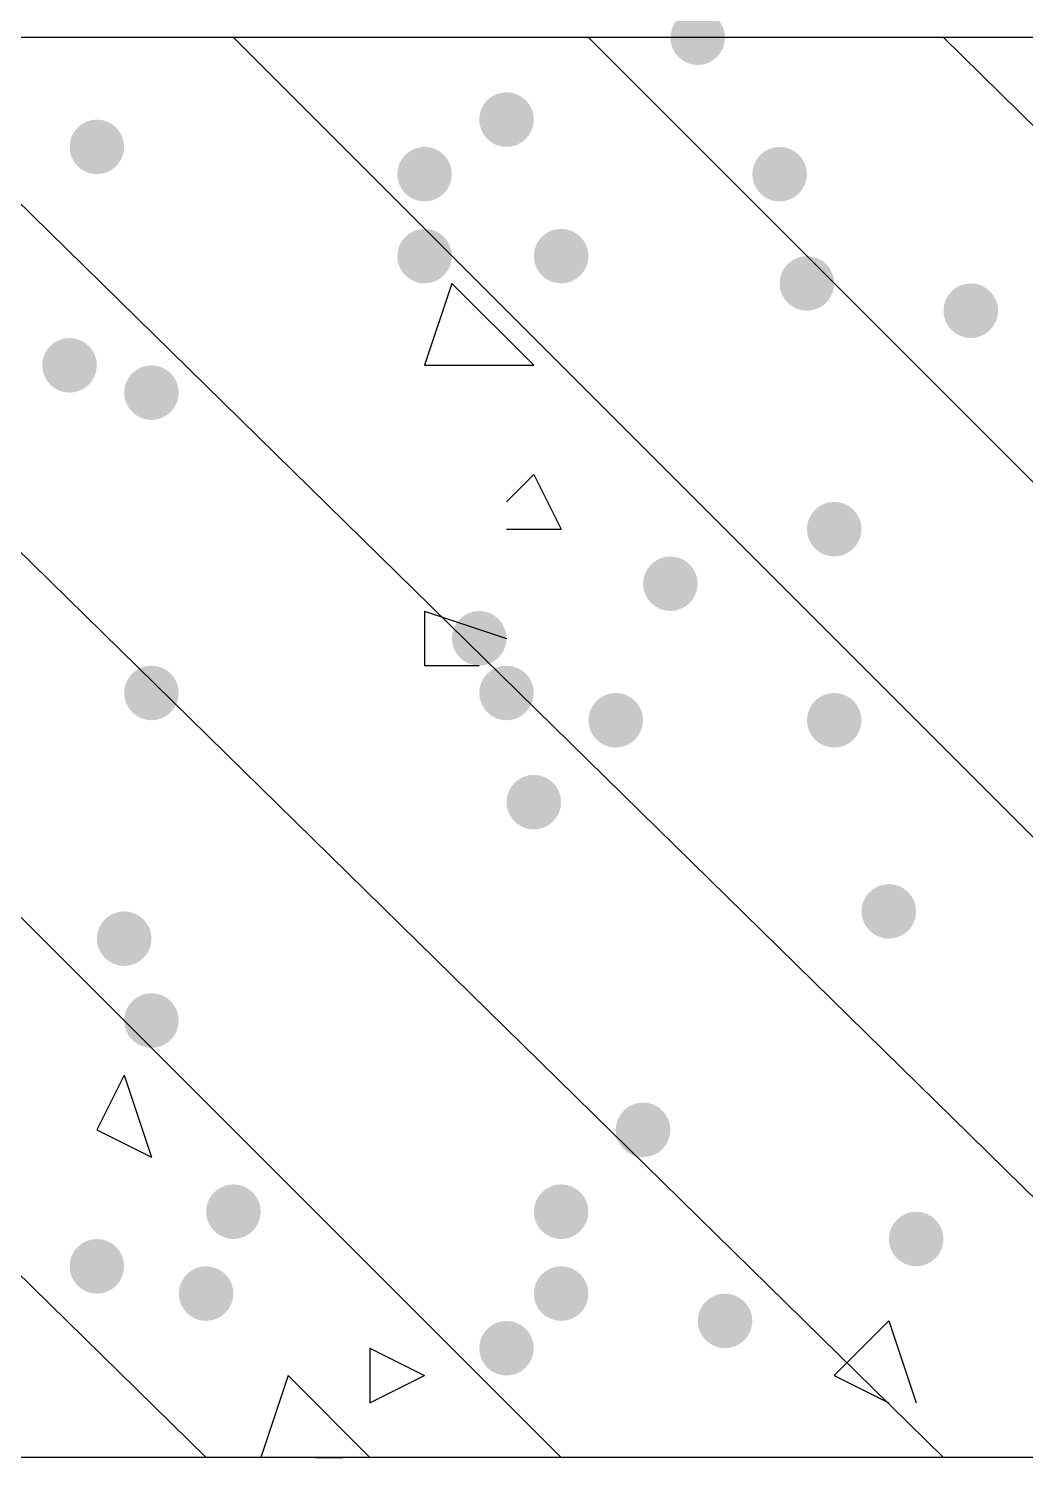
# Model space of a CAD drawing. Header units: inches. Extents: x 11 to 286, y 6 to 196.
# Drawn here: x 94.396 to 95.941, y 91.75 to 93.966 of the extents above; entities that cross this region are included whole.
import ezdxf

# ---------------------------------------------------------------- set-up
doc = ezdxf.new("R2010")
doc.units = ezdxf.units.IN
doc.header["$MEASUREMENT"] = 0
doc.layers.add('PDF_几何图形', color=7, linetype='Continuous')
doc.layers.add('PDF_实体填充', color=7, linetype='Continuous', true_color=0xffffff)

msp = doc.modelspace()

# ---------------------------------------------------------------- hatches: boundary and pattern name
at = {"layer": 'PDF_实体填充', "transparency": 33554559}
h = msp.add_hatch(color=7, dxfattribs=at)
edge = h.paths.add_edge_path(flags=0)
edge.add_spline(control_points=[(95.4758, 93.9518), (95.4758, 93.9285), (95.4567, 93.9094), (95.4334, 93.9094)], knot_values=[0, 0, 0, 0, 1, 1, 1, 1], degree=3, periodic=0)
edge.add_spline(control_points=[(95.4334, 93.9094), (95.4102, 93.9094), (95.3911, 93.9285), (95.3911, 93.9518)], knot_values=[0, 0, 0, 0, 1, 1, 1, 1], degree=3, periodic=0)
edge.add_line((95.3911, 93.9518), (95.3911, 93.9518))
edge.add_spline(control_points=[(95.3911, 93.9518), (95.3911, 93.9751), (95.4102, 93.9941), (95.4334, 93.9941)], knot_values=[0, 0, 0, 0, 1, 1, 1, 1], degree=3, periodic=0)
edge.add_spline(control_points=[(95.4334, 93.9941), (95.4567, 93.9941), (95.4758, 93.9751), (95.4758, 93.9518)], knot_values=[0, 0, 0, 0, 1, 1, 1, 1], degree=3, periodic=0)
edge.add_line((95.4758, 93.9518), (95.4758, 93.9518))
edge.add_line((95.4758, 93.9518), (95.4758, 93.9518))
h = msp.add_hatch(color=7, dxfattribs=at)
edge = h.paths.add_edge_path(flags=0)
edge.add_spline(control_points=[(95.1794, 93.8248), (95.1794, 93.8015), (95.1604, 93.7824), (95.1371, 93.7824)], knot_values=[0, 0, 0, 0, 1, 1, 1, 1], degree=3, periodic=0)
edge.add_spline(control_points=[(95.1371, 93.7824), (95.1138, 93.7824), (95.0948, 93.8015), (95.0948, 93.8248)], knot_values=[0, 0, 0, 0, 1, 1, 1, 1], degree=3, periodic=0)
edge.add_line((95.0948, 93.8248), (95.0948, 93.8248))
edge.add_spline(control_points=[(95.0948, 93.8248), (95.0948, 93.8481), (95.1138, 93.8671), (95.1371, 93.8671)], knot_values=[0, 0, 0, 0, 1, 1, 1, 1], degree=3, periodic=0)
edge.add_spline(control_points=[(95.1371, 93.8671), (95.1604, 93.8671), (95.1794, 93.8481), (95.1794, 93.8248)], knot_values=[0, 0, 0, 0, 1, 1, 1, 1], degree=3, periodic=0)
edge.add_line((95.1794, 93.8248), (95.1794, 93.8248))
edge.add_line((95.1794, 93.8248), (95.1794, 93.8248))
h = msp.add_hatch(color=7, dxfattribs=at)
edge = h.paths.add_edge_path(flags=0)
edge.add_spline(control_points=[(94.5444, 93.7824), (94.5444, 93.7592), (94.5254, 93.7401), (94.5021, 93.7401)], knot_values=[0, 0, 0, 0, 1, 1, 1, 1], degree=3, periodic=0)
edge.add_spline(control_points=[(94.5021, 93.7401), (94.4788, 93.7401), (94.4598, 93.7592), (94.4598, 93.7824)], knot_values=[0, 0, 0, 0, 1, 1, 1, 1], degree=3, periodic=0)
edge.add_line((94.4598, 93.7824), (94.4598, 93.7824))
edge.add_spline(control_points=[(94.4598, 93.7824), (94.4598, 93.8057), (94.4788, 93.8248), (94.5021, 93.8248)], knot_values=[0, 0, 0, 0, 1, 1, 1, 1], degree=3, periodic=0)
edge.add_spline(control_points=[(94.5021, 93.8248), (94.5254, 93.8248), (94.5444, 93.8057), (94.5444, 93.7824)], knot_values=[0, 0, 0, 0, 1, 1, 1, 1], degree=3, periodic=0)
edge.add_line((94.5444, 93.7824), (94.5444, 93.7824))
edge.add_line((94.5444, 93.7824), (94.5444, 93.7824))
h = msp.add_hatch(color=7, dxfattribs=at)
edge = h.paths.add_edge_path(flags=0)
edge.add_spline(control_points=[(95.0524, 93.7401), (95.0524, 93.7168), (95.0334, 93.6978), (95.0101, 93.6978)], knot_values=[0, 0, 0, 0, 1, 1, 1, 1], degree=3, periodic=0)
edge.add_spline(control_points=[(95.0101, 93.6978), (94.9868, 93.6978), (94.9678, 93.7168), (94.9678, 93.7401)], knot_values=[0, 0, 0, 0, 1, 1, 1, 1], degree=3, periodic=0)
edge.add_line((94.9678, 93.7401), (94.9678, 93.7401))
edge.add_spline(control_points=[(94.9678, 93.7401), (94.9678, 93.7634), (94.9868, 93.7824), (95.0101, 93.7824)], knot_values=[0, 0, 0, 0, 1, 1, 1, 1], degree=3, periodic=0)
edge.add_spline(control_points=[(95.0101, 93.7824), (95.0334, 93.7824), (95.0524, 93.7634), (95.0524, 93.7401)], knot_values=[0, 0, 0, 0, 1, 1, 1, 1], degree=3, periodic=0)
edge.add_line((95.0524, 93.7401), (95.0524, 93.7401))
edge.add_line((95.0524, 93.7401), (95.0524, 93.7401))
h = msp.add_hatch(color=7, dxfattribs=at)
edge = h.paths.add_edge_path(flags=0)
edge.add_spline(control_points=[(95.6028, 93.7401), (95.6028, 93.7168), (95.5837, 93.6978), (95.5604, 93.6978)], knot_values=[0, 0, 0, 0, 1, 1, 1, 1], degree=3, periodic=0)
edge.add_spline(control_points=[(95.5604, 93.6978), (95.5372, 93.6978), (95.5181, 93.7168), (95.5181, 93.7401)], knot_values=[0, 0, 0, 0, 1, 1, 1, 1], degree=3, periodic=0)
edge.add_line((95.5181, 93.7401), (95.5181, 93.7401))
edge.add_spline(control_points=[(95.5181, 93.7401), (95.5181, 93.7634), (95.5372, 93.7824), (95.5604, 93.7824)], knot_values=[0, 0, 0, 0, 1, 1, 1, 1], degree=3, periodic=0)
edge.add_spline(control_points=[(95.5604, 93.7824), (95.5837, 93.7824), (95.6028, 93.7634), (95.6028, 93.7401)], knot_values=[0, 0, 0, 0, 1, 1, 1, 1], degree=3, periodic=0)
edge.add_line((95.6028, 93.7401), (95.6028, 93.7401))
edge.add_line((95.6028, 93.7401), (95.6028, 93.7401))
h = msp.add_hatch(color=7, dxfattribs=at)
edge = h.paths.add_edge_path(flags=0)
edge.add_spline(control_points=[(95.0524, 93.6131), (95.0524, 93.5898), (95.0334, 93.5708), (95.0101, 93.5708)], knot_values=[0, 0, 0, 0, 1, 1, 1, 1], degree=3, periodic=0)
edge.add_spline(control_points=[(95.0101, 93.5708), (94.9868, 93.5708), (94.9678, 93.5898), (94.9678, 93.6131)], knot_values=[0, 0, 0, 0, 1, 1, 1, 1], degree=3, periodic=0)
edge.add_line((94.9678, 93.6131), (94.9678, 93.6131))
edge.add_spline(control_points=[(94.9678, 93.6131), (94.9678, 93.6364), (94.9868, 93.6554), (95.0101, 93.6554)], knot_values=[0, 0, 0, 0, 1, 1, 1, 1], degree=3, periodic=0)
edge.add_spline(control_points=[(95.0101, 93.6554), (95.0334, 93.6554), (95.0524, 93.6364), (95.0524, 93.6131)], knot_values=[0, 0, 0, 0, 1, 1, 1, 1], degree=3, periodic=0)
edge.add_line((95.0524, 93.6131), (95.0524, 93.6131))
edge.add_line((95.0524, 93.6131), (95.0524, 93.6131))
h = msp.add_hatch(color=7, dxfattribs=at)
edge = h.paths.add_edge_path(flags=0)
edge.add_spline(control_points=[(95.2641, 93.6131), (95.2641, 93.5898), (95.2451, 93.5708), (95.2218, 93.5708)], knot_values=[0, 0, 0, 0, 1, 1, 1, 1], degree=3, periodic=0)
edge.add_spline(control_points=[(95.2218, 93.5708), (95.1985, 93.5708), (95.1794, 93.5898), (95.1794, 93.6131)], knot_values=[0, 0, 0, 0, 1, 1, 1, 1], degree=3, periodic=0)
edge.add_line((95.1794, 93.6131), (95.1794, 93.6131))
edge.add_spline(control_points=[(95.1794, 93.6131), (95.1794, 93.6364), (95.1985, 93.6554), (95.2218, 93.6554)], knot_values=[0, 0, 0, 0, 1, 1, 1, 1], degree=3, periodic=0)
edge.add_spline(control_points=[(95.2218, 93.6554), (95.2451, 93.6554), (95.2641, 93.6364), (95.2641, 93.6131)], knot_values=[0, 0, 0, 0, 1, 1, 1, 1], degree=3, periodic=0)
edge.add_line((95.2641, 93.6131), (95.2641, 93.6131))
edge.add_line((95.2641, 93.6131), (95.2641, 93.6131))
h = msp.add_hatch(color=7, dxfattribs=at)
edge = h.paths.add_edge_path(flags=0)
edge.add_spline(control_points=[(95.6451, 93.5708), (95.6451, 93.5475), (95.6261, 93.5284), (95.6028, 93.5284)], knot_values=[0, 0, 0, 0, 1, 1, 1, 1], degree=3, periodic=0)
edge.add_spline(control_points=[(95.6028, 93.5284), (95.5795, 93.5284), (95.5604, 93.5475), (95.5604, 93.5708)], knot_values=[0, 0, 0, 0, 1, 1, 1, 1], degree=3, periodic=0)
edge.add_line((95.5604, 93.5708), (95.5604, 93.5708))
edge.add_spline(control_points=[(95.5604, 93.5708), (95.5604, 93.5941), (95.5795, 93.6131), (95.6028, 93.6131)], knot_values=[0, 0, 0, 0, 1, 1, 1, 1], degree=3, periodic=0)
edge.add_spline(control_points=[(95.6028, 93.6131), (95.6261, 93.6131), (95.6451, 93.5941), (95.6451, 93.5708)], knot_values=[0, 0, 0, 0, 1, 1, 1, 1], degree=3, periodic=0)
edge.add_line((95.6451, 93.5708), (95.6451, 93.5708))
edge.add_line((95.6451, 93.5708), (95.6451, 93.5708))
h = msp.add_hatch(color=7, dxfattribs=at)
edge = h.paths.add_edge_path(flags=0)
edge.add_spline(control_points=[(95.8991, 93.5284), (95.8991, 93.5052), (95.8801, 93.4861), (95.8568, 93.4861)], knot_values=[0, 0, 0, 0, 1, 1, 1, 1], degree=3, periodic=0)
edge.add_spline(control_points=[(95.8568, 93.4861), (95.8335, 93.4861), (95.8144, 93.5052), (95.8144, 93.5284)], knot_values=[0, 0, 0, 0, 1, 1, 1, 1], degree=3, periodic=0)
edge.add_line((95.8144, 93.5284), (95.8144, 93.5284))
edge.add_spline(control_points=[(95.8144, 93.5284), (95.8144, 93.5517), (95.8335, 93.5708), (95.8568, 93.5708)], knot_values=[0, 0, 0, 0, 1, 1, 1, 1], degree=3, periodic=0)
edge.add_spline(control_points=[(95.8568, 93.5708), (95.8801, 93.5708), (95.8991, 93.5517), (95.8991, 93.5284)], knot_values=[0, 0, 0, 0, 1, 1, 1, 1], degree=3, periodic=0)
edge.add_line((95.8991, 93.5284), (95.8991, 93.5284))
edge.add_line((95.8991, 93.5284), (95.8991, 93.5284))
h = msp.add_hatch(color=7, dxfattribs=at)
edge = h.paths.add_edge_path(flags=0)
edge.add_spline(control_points=[(94.5021, 93.4438), (94.5021, 93.4205), (94.4831, 93.4014), (94.4598, 93.4014)], knot_values=[0, 0, 0, 0, 1, 1, 1, 1], degree=3, periodic=0)
edge.add_spline(control_points=[(94.4598, 93.4014), (94.4365, 93.4014), (94.4174, 93.4205), (94.4174, 93.4438)], knot_values=[0, 0, 0, 0, 1, 1, 1, 1], degree=3, periodic=0)
edge.add_line((94.4174, 93.4438), (94.4174, 93.4438))
edge.add_spline(control_points=[(94.4174, 93.4438), (94.4174, 93.4671), (94.4365, 93.4861), (94.4598, 93.4861)], knot_values=[0, 0, 0, 0, 1, 1, 1, 1], degree=3, periodic=0)
edge.add_spline(control_points=[(94.4598, 93.4861), (94.4831, 93.4861), (94.5021, 93.4671), (94.5021, 93.4438)], knot_values=[0, 0, 0, 0, 1, 1, 1, 1], degree=3, periodic=0)
edge.add_line((94.5021, 93.4438), (94.5021, 93.4438))
edge.add_line((94.5021, 93.4438), (94.5021, 93.4438))
h = msp.add_hatch(color=7, dxfattribs=at)
edge = h.paths.add_edge_path(flags=0)
edge.add_spline(control_points=[(94.6291, 93.4014), (94.6291, 93.3782), (94.6101, 93.3591), (94.5868, 93.3591)], knot_values=[0, 0, 0, 0, 1, 1, 1, 1], degree=3, periodic=0)
edge.add_spline(control_points=[(94.5868, 93.3591), (94.5635, 93.3591), (94.5444, 93.3782), (94.5444, 93.4014)], knot_values=[0, 0, 0, 0, 1, 1, 1, 1], degree=3, periodic=0)
edge.add_line((94.5444, 93.4014), (94.5444, 93.4014))
edge.add_spline(control_points=[(94.5444, 93.4014), (94.5444, 93.4247), (94.5635, 93.4438), (94.5868, 93.4438)], knot_values=[0, 0, 0, 0, 1, 1, 1, 1], degree=3, periodic=0)
edge.add_spline(control_points=[(94.5868, 93.4438), (94.6101, 93.4438), (94.6291, 93.4247), (94.6291, 93.4014)], knot_values=[0, 0, 0, 0, 1, 1, 1, 1], degree=3, periodic=0)
edge.add_line((94.6291, 93.4014), (94.6291, 93.4014))
edge.add_line((94.6291, 93.4014), (94.6291, 93.4014))
h = msp.add_hatch(color=7, dxfattribs=at)
edge = h.paths.add_edge_path(flags=0)
edge.add_spline(control_points=[(95.6874, 93.1898), (95.6874, 93.1665), (95.6684, 93.1474), (95.6451, 93.1474)], knot_values=[0, 0, 0, 0, 1, 1, 1, 1], degree=3, periodic=0)
edge.add_spline(control_points=[(95.6451, 93.1474), (95.6218, 93.1474), (95.6028, 93.1665), (95.6028, 93.1898)], knot_values=[0, 0, 0, 0, 1, 1, 1, 1], degree=3, periodic=0)
edge.add_line((95.6028, 93.1898), (95.6028, 93.1898))
edge.add_spline(control_points=[(95.6028, 93.1898), (95.6028, 93.2131), (95.6218, 93.2321), (95.6451, 93.2321)], knot_values=[0, 0, 0, 0, 1, 1, 1, 1], degree=3, periodic=0)
edge.add_spline(control_points=[(95.6451, 93.2321), (95.6684, 93.2321), (95.6874, 93.2131), (95.6874, 93.1898)], knot_values=[0, 0, 0, 0, 1, 1, 1, 1], degree=3, periodic=0)
edge.add_line((95.6874, 93.1898), (95.6874, 93.1898))
edge.add_line((95.6874, 93.1898), (95.6874, 93.1898))
h = msp.add_hatch(color=7, dxfattribs=at)
edge = h.paths.add_edge_path(flags=0)
edge.add_spline(control_points=[(95.4334, 93.1051), (95.4334, 93.0818), (95.4144, 93.0628), (95.3911, 93.0628)], knot_values=[0, 0, 0, 0, 1, 1, 1, 1], degree=3, periodic=0)
edge.add_spline(control_points=[(95.3911, 93.0628), (95.3678, 93.0628), (95.3488, 93.0818), (95.3488, 93.1051)], knot_values=[0, 0, 0, 0, 1, 1, 1, 1], degree=3, periodic=0)
edge.add_line((95.3488, 93.1051), (95.3488, 93.1051))
edge.add_spline(control_points=[(95.3488, 93.1051), (95.3488, 93.1284), (95.3678, 93.1474), (95.3911, 93.1474)], knot_values=[0, 0, 0, 0, 1, 1, 1, 1], degree=3, periodic=0)
edge.add_spline(control_points=[(95.3911, 93.1474), (95.4144, 93.1474), (95.4334, 93.1284), (95.4334, 93.1051)], knot_values=[0, 0, 0, 0, 1, 1, 1, 1], degree=3, periodic=0)
edge.add_line((95.4334, 93.1051), (95.4334, 93.1051))
edge.add_line((95.4334, 93.1051), (95.4334, 93.1051))
h = msp.add_hatch(color=7, dxfattribs=at)
edge = h.paths.add_edge_path(flags=0)
edge.add_spline(control_points=[(95.1371, 93.0204), (95.1371, 92.9972), (95.1181, 92.9781), (95.0948, 92.9781)], knot_values=[0, 0, 0, 0, 1, 1, 1, 1], degree=3, periodic=0)
edge.add_spline(control_points=[(95.0948, 92.9781), (95.0715, 92.9781), (95.0524, 92.9972), (95.0524, 93.0204)], knot_values=[0, 0, 0, 0, 1, 1, 1, 1], degree=3, periodic=0)
edge.add_line((95.0524, 93.0204), (95.0524, 93.0204))
edge.add_spline(control_points=[(95.0524, 93.0204), (95.0524, 93.0437), (95.0715, 93.0628), (95.0948, 93.0628)], knot_values=[0, 0, 0, 0, 1, 1, 1, 1], degree=3, periodic=0)
edge.add_spline(control_points=[(95.0948, 93.0628), (95.1181, 93.0628), (95.1371, 93.0437), (95.1371, 93.0204)], knot_values=[0, 0, 0, 0, 1, 1, 1, 1], degree=3, periodic=0)
edge.add_line((95.1371, 93.0204), (95.1371, 93.0204))
edge.add_line((95.1371, 93.0204), (95.1371, 93.0204))
h = msp.add_hatch(color=7, dxfattribs=at)
edge = h.paths.add_edge_path(flags=0)
edge.add_spline(control_points=[(94.6291, 92.9358), (94.6291, 92.9125), (94.6101, 92.8934), (94.5868, 92.8934)], knot_values=[0, 0, 0, 0, 1, 1, 1, 1], degree=3, periodic=0)
edge.add_spline(control_points=[(94.5868, 92.8934), (94.5635, 92.8934), (94.5444, 92.9125), (94.5444, 92.9358)], knot_values=[0, 0, 0, 0, 1, 1, 1, 1], degree=3, periodic=0)
edge.add_line((94.5444, 92.9358), (94.5444, 92.9358))
edge.add_spline(control_points=[(94.5444, 92.9358), (94.5444, 92.9591), (94.5635, 92.9781), (94.5868, 92.9781)], knot_values=[0, 0, 0, 0, 1, 1, 1, 1], degree=3, periodic=0)
edge.add_spline(control_points=[(94.5868, 92.9781), (94.6101, 92.9781), (94.6291, 92.9591), (94.6291, 92.9358)], knot_values=[0, 0, 0, 0, 1, 1, 1, 1], degree=3, periodic=0)
edge.add_line((94.6291, 92.9358), (94.6291, 92.9358))
edge.add_line((94.6291, 92.9358), (94.6291, 92.9358))
h = msp.add_hatch(color=7, dxfattribs=at)
edge = h.paths.add_edge_path(flags=0)
edge.add_spline(control_points=[(95.1794, 92.9358), (95.1794, 92.9125), (95.1604, 92.8934), (95.1371, 92.8934)], knot_values=[0, 0, 0, 0, 1, 1, 1, 1], degree=3, periodic=0)
edge.add_spline(control_points=[(95.1371, 92.8934), (95.1138, 92.8934), (95.0948, 92.9125), (95.0948, 92.9358)], knot_values=[0, 0, 0, 0, 1, 1, 1, 1], degree=3, periodic=0)
edge.add_line((95.0948, 92.9358), (95.0948, 92.9358))
edge.add_spline(control_points=[(95.0948, 92.9358), (95.0948, 92.9591), (95.1138, 92.9781), (95.1371, 92.9781)], knot_values=[0, 0, 0, 0, 1, 1, 1, 1], degree=3, periodic=0)
edge.add_spline(control_points=[(95.1371, 92.9781), (95.1604, 92.9781), (95.1794, 92.9591), (95.1794, 92.9358)], knot_values=[0, 0, 0, 0, 1, 1, 1, 1], degree=3, periodic=0)
edge.add_line((95.1794, 92.9358), (95.1794, 92.9358))
edge.add_line((95.1794, 92.9358), (95.1794, 92.9358))
h = msp.add_hatch(color=7, dxfattribs=at)
edge = h.paths.add_edge_path(flags=0)
edge.add_spline(control_points=[(95.3488, 92.8934), (95.3488, 92.8702), (95.3297, 92.8511), (95.3064, 92.8511)], knot_values=[0, 0, 0, 0, 1, 1, 1, 1], degree=3, periodic=0)
edge.add_spline(control_points=[(95.3064, 92.8511), (95.2832, 92.8511), (95.2641, 92.8702), (95.2641, 92.8934)], knot_values=[0, 0, 0, 0, 1, 1, 1, 1], degree=3, periodic=0)
edge.add_line((95.2641, 92.8934), (95.2641, 92.8934))
edge.add_spline(control_points=[(95.2641, 92.8934), (95.2641, 92.9167), (95.2832, 92.9358), (95.3064, 92.9358)], knot_values=[0, 0, 0, 0, 1, 1, 1, 1], degree=3, periodic=0)
edge.add_spline(control_points=[(95.3064, 92.9358), (95.3297, 92.9358), (95.3488, 92.9167), (95.3488, 92.8934)], knot_values=[0, 0, 0, 0, 1, 1, 1, 1], degree=3, periodic=0)
edge.add_line((95.3488, 92.8934), (95.3488, 92.8934))
edge.add_line((95.3488, 92.8934), (95.3488, 92.8934))
h = msp.add_hatch(color=7, dxfattribs=at)
edge = h.paths.add_edge_path(flags=0)
edge.add_spline(control_points=[(95.6874, 92.8934), (95.6874, 92.8702), (95.6684, 92.8511), (95.6451, 92.8511)], knot_values=[0, 0, 0, 0, 1, 1, 1, 1], degree=3, periodic=0)
edge.add_spline(control_points=[(95.6451, 92.8511), (95.6218, 92.8511), (95.6028, 92.8702), (95.6028, 92.8934)], knot_values=[0, 0, 0, 0, 1, 1, 1, 1], degree=3, periodic=0)
edge.add_line((95.6028, 92.8934), (95.6028, 92.8934))
edge.add_spline(control_points=[(95.6028, 92.8934), (95.6028, 92.9167), (95.6218, 92.9358), (95.6451, 92.9358)], knot_values=[0, 0, 0, 0, 1, 1, 1, 1], degree=3, periodic=0)
edge.add_spline(control_points=[(95.6451, 92.9358), (95.6684, 92.9358), (95.6874, 92.9167), (95.6874, 92.8934)], knot_values=[0, 0, 0, 0, 1, 1, 1, 1], degree=3, periodic=0)
edge.add_line((95.6874, 92.8934), (95.6874, 92.8934))
edge.add_line((95.6874, 92.8934), (95.6874, 92.8934))
h = msp.add_hatch(color=7, dxfattribs=at)
edge = h.paths.add_edge_path(flags=0)
edge.add_spline(control_points=[(95.2218, 92.7664), (95.2218, 92.7432), (95.2027, 92.7241), (95.1794, 92.7241)], knot_values=[0, 0, 0, 0, 1, 1, 1, 1], degree=3, periodic=0)
edge.add_spline(control_points=[(95.1794, 92.7241), (95.1562, 92.7241), (95.1371, 92.7432), (95.1371, 92.7664)], knot_values=[0, 0, 0, 0, 1, 1, 1, 1], degree=3, periodic=0)
edge.add_line((95.1371, 92.7664), (95.1371, 92.7664))
edge.add_spline(control_points=[(95.1371, 92.7664), (95.1371, 92.7897), (95.1562, 92.8088), (95.1794, 92.8088)], knot_values=[0, 0, 0, 0, 1, 1, 1, 1], degree=3, periodic=0)
edge.add_spline(control_points=[(95.1794, 92.8088), (95.2027, 92.8088), (95.2218, 92.7897), (95.2218, 92.7664)], knot_values=[0, 0, 0, 0, 1, 1, 1, 1], degree=3, periodic=0)
edge.add_line((95.2218, 92.7664), (95.2218, 92.7664))
edge.add_line((95.2218, 92.7664), (95.2218, 92.7664))
h = msp.add_hatch(color=7, dxfattribs=at)
edge = h.paths.add_edge_path(flags=0)
edge.add_spline(control_points=[(95.7721, 92.5971), (95.7721, 92.5738), (95.7531, 92.5548), (95.7298, 92.5548)], knot_values=[0, 0, 0, 0, 1, 1, 1, 1], degree=3, periodic=0)
edge.add_spline(control_points=[(95.7298, 92.5548), (95.7065, 92.5548), (95.6874, 92.5738), (95.6874, 92.5971)], knot_values=[0, 0, 0, 0, 1, 1, 1, 1], degree=3, periodic=0)
edge.add_line((95.6874, 92.5971), (95.6874, 92.5971))
edge.add_spline(control_points=[(95.6874, 92.5971), (95.6874, 92.6204), (95.7065, 92.6394), (95.7298, 92.6394)], knot_values=[0, 0, 0, 0, 1, 1, 1, 1], degree=3, periodic=0)
edge.add_spline(control_points=[(95.7298, 92.6394), (95.7531, 92.6394), (95.7721, 92.6204), (95.7721, 92.5971)], knot_values=[0, 0, 0, 0, 1, 1, 1, 1], degree=3, periodic=0)
edge.add_line((95.7721, 92.5971), (95.7721, 92.5971))
edge.add_line((95.7721, 92.5971), (95.7721, 92.5971))
h = msp.add_hatch(color=7, dxfattribs=at)
edge = h.paths.add_edge_path(flags=0)
edge.add_spline(control_points=[(94.5868, 92.5548), (94.5868, 92.5315), (94.5677, 92.5124), (94.5444, 92.5124)], knot_values=[0, 0, 0, 0, 1, 1, 1, 1], degree=3, periodic=0)
edge.add_spline(control_points=[(94.5444, 92.5124), (94.5212, 92.5124), (94.5021, 92.5315), (94.5021, 92.5548)], knot_values=[0, 0, 0, 0, 1, 1, 1, 1], degree=3, periodic=0)
edge.add_line((94.5021, 92.5548), (94.5021, 92.5548))
edge.add_spline(control_points=[(94.5021, 92.5548), (94.5021, 92.5781), (94.5212, 92.5971), (94.5444, 92.5971)], knot_values=[0, 0, 0, 0, 1, 1, 1, 1], degree=3, periodic=0)
edge.add_spline(control_points=[(94.5444, 92.5971), (94.5677, 92.5971), (94.5868, 92.5781), (94.5868, 92.5548)], knot_values=[0, 0, 0, 0, 1, 1, 1, 1], degree=3, periodic=0)
edge.add_line((94.5868, 92.5548), (94.5868, 92.5548))
edge.add_line((94.5868, 92.5548), (94.5868, 92.5548))
h = msp.add_hatch(color=7, dxfattribs=at)
edge = h.paths.add_edge_path(flags=0)
edge.add_spline(control_points=[(94.6291, 92.4278), (94.6291, 92.4045), (94.6101, 92.3854), (94.5868, 92.3854)], knot_values=[0, 0, 0, 0, 1, 1, 1, 1], degree=3, periodic=0)
edge.add_spline(control_points=[(94.5868, 92.3854), (94.5635, 92.3854), (94.5444, 92.4045), (94.5444, 92.4278)], knot_values=[0, 0, 0, 0, 1, 1, 1, 1], degree=3, periodic=0)
edge.add_line((94.5444, 92.4278), (94.5444, 92.4278))
edge.add_spline(control_points=[(94.5444, 92.4278), (94.5444, 92.4511), (94.5635, 92.4701), (94.5868, 92.4701)], knot_values=[0, 0, 0, 0, 1, 1, 1, 1], degree=3, periodic=0)
edge.add_spline(control_points=[(94.5868, 92.4701), (94.6101, 92.4701), (94.6291, 92.4511), (94.6291, 92.4278)], knot_values=[0, 0, 0, 0, 1, 1, 1, 1], degree=3, periodic=0)
edge.add_line((94.6291, 92.4278), (94.6291, 92.4278))
edge.add_line((94.6291, 92.4278), (94.6291, 92.4278))
h = msp.add_hatch(color=7, dxfattribs=at)
edge = h.paths.add_edge_path(flags=0)
edge.add_spline(control_points=[(95.3911, 92.2584), (95.3911, 92.2352), (95.3721, 92.2161), (95.3488, 92.2161)], knot_values=[0, 0, 0, 0, 1, 1, 1, 1], degree=3, periodic=0)
edge.add_spline(control_points=[(95.3488, 92.2161), (95.3255, 92.2161), (95.3064, 92.2352), (95.3064, 92.2584)], knot_values=[0, 0, 0, 0, 1, 1, 1, 1], degree=3, periodic=0)
edge.add_line((95.3064, 92.2584), (95.3064, 92.2584))
edge.add_spline(control_points=[(95.3064, 92.2584), (95.3064, 92.2817), (95.3255, 92.3008), (95.3488, 92.3008)], knot_values=[0, 0, 0, 0, 1, 1, 1, 1], degree=3, periodic=0)
edge.add_spline(control_points=[(95.3488, 92.3008), (95.3721, 92.3008), (95.3911, 92.2817), (95.3911, 92.2584)], knot_values=[0, 0, 0, 0, 1, 1, 1, 1], degree=3, periodic=0)
edge.add_line((95.3911, 92.2584), (95.3911, 92.2584))
edge.add_line((95.3911, 92.2584), (95.3911, 92.2584))
h = msp.add_hatch(color=7, dxfattribs=at)
edge = h.paths.add_edge_path(flags=0)
edge.add_spline(control_points=[(94.7561, 92.1314), (94.7561, 92.1082), (94.7371, 92.0891), (94.7138, 92.0891)], knot_values=[0, 0, 0, 0, 1, 1, 1, 1], degree=3, periodic=0)
edge.add_spline(control_points=[(94.7138, 92.0891), (94.6905, 92.0891), (94.6714, 92.1082), (94.6714, 92.1314)], knot_values=[0, 0, 0, 0, 1, 1, 1, 1], degree=3, periodic=0)
edge.add_line((94.6714, 92.1314), (94.6714, 92.1314))
edge.add_spline(control_points=[(94.6714, 92.1314), (94.6714, 92.1547), (94.6905, 92.1738), (94.7138, 92.1738)], knot_values=[0, 0, 0, 0, 1, 1, 1, 1], degree=3, periodic=0)
edge.add_spline(control_points=[(94.7138, 92.1738), (94.7371, 92.1738), (94.7561, 92.1547), (94.7561, 92.1314)], knot_values=[0, 0, 0, 0, 1, 1, 1, 1], degree=3, periodic=0)
edge.add_line((94.7561, 92.1314), (94.7561, 92.1314))
edge.add_line((94.7561, 92.1314), (94.7561, 92.1314))
h = msp.add_hatch(color=7, dxfattribs=at)
edge = h.paths.add_edge_path(flags=0)
edge.add_spline(control_points=[(95.2641, 92.1314), (95.2641, 92.1082), (95.2451, 92.0891), (95.2218, 92.0891)], knot_values=[0, 0, 0, 0, 1, 1, 1, 1], degree=3, periodic=0)
edge.add_spline(control_points=[(95.2218, 92.0891), (95.1985, 92.0891), (95.1794, 92.1082), (95.1794, 92.1314)], knot_values=[0, 0, 0, 0, 1, 1, 1, 1], degree=3, periodic=0)
edge.add_line((95.1794, 92.1314), (95.1794, 92.1314))
edge.add_spline(control_points=[(95.1794, 92.1314), (95.1794, 92.1547), (95.1985, 92.1738), (95.2218, 92.1738)], knot_values=[0, 0, 0, 0, 1, 1, 1, 1], degree=3, periodic=0)
edge.add_spline(control_points=[(95.2218, 92.1738), (95.2451, 92.1738), (95.2641, 92.1547), (95.2641, 92.1314)], knot_values=[0, 0, 0, 0, 1, 1, 1, 1], degree=3, periodic=0)
edge.add_line((95.2641, 92.1314), (95.2641, 92.1314))
edge.add_line((95.2641, 92.1314), (95.2641, 92.1314))
h = msp.add_hatch(color=7, dxfattribs=at)
edge = h.paths.add_edge_path(flags=0)
edge.add_spline(control_points=[(95.8144, 92.0891), (95.8144, 92.0658), (95.7954, 92.0468), (95.7721, 92.0468)], knot_values=[0, 0, 0, 0, 1, 1, 1, 1], degree=3, periodic=0)
edge.add_spline(control_points=[(95.7721, 92.0468), (95.7488, 92.0468), (95.7298, 92.0658), (95.7298, 92.0891)], knot_values=[0, 0, 0, 0, 1, 1, 1, 1], degree=3, periodic=0)
edge.add_line((95.7298, 92.0891), (95.7298, 92.0891))
edge.add_spline(control_points=[(95.7298, 92.0891), (95.7298, 92.1124), (95.7488, 92.1314), (95.7721, 92.1314)], knot_values=[0, 0, 0, 0, 1, 1, 1, 1], degree=3, periodic=0)
edge.add_spline(control_points=[(95.7721, 92.1314), (95.7954, 92.1314), (95.8144, 92.1124), (95.8144, 92.0891)], knot_values=[0, 0, 0, 0, 1, 1, 1, 1], degree=3, periodic=0)
edge.add_line((95.8144, 92.0891), (95.8144, 92.0891))
edge.add_line((95.8144, 92.0891), (95.8144, 92.0891))
h = msp.add_hatch(color=7, dxfattribs=at)
edge = h.paths.add_edge_path(flags=0)
edge.add_spline(control_points=[(94.5444, 92.0468), (94.5444, 92.0235), (94.5254, 92.0044), (94.5021, 92.0044)], knot_values=[0, 0, 0, 0, 1, 1, 1, 1], degree=3, periodic=0)
edge.add_spline(control_points=[(94.5021, 92.0044), (94.4788, 92.0044), (94.4598, 92.0235), (94.4598, 92.0468)], knot_values=[0, 0, 0, 0, 1, 1, 1, 1], degree=3, periodic=0)
edge.add_line((94.4598, 92.0468), (94.4598, 92.0468))
edge.add_spline(control_points=[(94.4598, 92.0468), (94.4598, 92.0701), (94.4788, 92.0891), (94.5021, 92.0891)], knot_values=[0, 0, 0, 0, 1, 1, 1, 1], degree=3, periodic=0)
edge.add_spline(control_points=[(94.5021, 92.0891), (94.5254, 92.0891), (94.5444, 92.0701), (94.5444, 92.0468)], knot_values=[0, 0, 0, 0, 1, 1, 1, 1], degree=3, periodic=0)
edge.add_line((94.5444, 92.0468), (94.5444, 92.0468))
edge.add_line((94.5444, 92.0468), (94.5444, 92.0468))
h = msp.add_hatch(color=7, dxfattribs=at)
edge = h.paths.add_edge_path(flags=0)
edge.add_spline(control_points=[(94.7138, 92.0044), (94.7138, 91.9812), (94.6947, 91.9621), (94.6714, 91.9621)], knot_values=[0, 0, 0, 0, 1, 1, 1, 1], degree=3, periodic=0)
edge.add_spline(control_points=[(94.6714, 91.9621), (94.6482, 91.9621), (94.6291, 91.9812), (94.6291, 92.0044)], knot_values=[0, 0, 0, 0, 1, 1, 1, 1], degree=3, periodic=0)
edge.add_line((94.6291, 92.0044), (94.6291, 92.0044))
edge.add_spline(control_points=[(94.6291, 92.0044), (94.6291, 92.0277), (94.6482, 92.0468), (94.6714, 92.0468)], knot_values=[0, 0, 0, 0, 1, 1, 1, 1], degree=3, periodic=0)
edge.add_spline(control_points=[(94.6714, 92.0468), (94.6947, 92.0468), (94.7138, 92.0277), (94.7138, 92.0044)], knot_values=[0, 0, 0, 0, 1, 1, 1, 1], degree=3, periodic=0)
edge.add_line((94.7138, 92.0044), (94.7138, 92.0044))
edge.add_line((94.7138, 92.0044), (94.7138, 92.0044))
h = msp.add_hatch(color=7, dxfattribs=at)
edge = h.paths.add_edge_path(flags=0)
edge.add_spline(control_points=[(95.2641, 92.0044), (95.2641, 91.9812), (95.2451, 91.9621), (95.2218, 91.9621)], knot_values=[0, 0, 0, 0, 1, 1, 1, 1], degree=3, periodic=0)
edge.add_spline(control_points=[(95.2218, 91.9621), (95.1985, 91.9621), (95.1794, 91.9812), (95.1794, 92.0044)], knot_values=[0, 0, 0, 0, 1, 1, 1, 1], degree=3, periodic=0)
edge.add_line((95.1794, 92.0044), (95.1794, 92.0044))
edge.add_spline(control_points=[(95.1794, 92.0044), (95.1794, 92.0277), (95.1985, 92.0468), (95.2218, 92.0468)], knot_values=[0, 0, 0, 0, 1, 1, 1, 1], degree=3, periodic=0)
edge.add_spline(control_points=[(95.2218, 92.0468), (95.2451, 92.0468), (95.2641, 92.0277), (95.2641, 92.0044)], knot_values=[0, 0, 0, 0, 1, 1, 1, 1], degree=3, periodic=0)
edge.add_line((95.2641, 92.0044), (95.2641, 92.0044))
edge.add_line((95.2641, 92.0044), (95.2641, 92.0044))
h = msp.add_hatch(color=7, dxfattribs=at)
edge = h.paths.add_edge_path(flags=0)
edge.add_spline(control_points=[(95.5181, 91.9621), (95.5181, 91.9388), (95.4991, 91.9198), (95.4758, 91.9198)], knot_values=[0, 0, 0, 0, 1, 1, 1, 1], degree=3, periodic=0)
edge.add_spline(control_points=[(95.4758, 91.9198), (95.4525, 91.9198), (95.4334, 91.9388), (95.4334, 91.9621)], knot_values=[0, 0, 0, 0, 1, 1, 1, 1], degree=3, periodic=0)
edge.add_line((95.4334, 91.9621), (95.4334, 91.9621))
edge.add_spline(control_points=[(95.4334, 91.9621), (95.4334, 91.9854), (95.4525, 92.0044), (95.4758, 92.0044)], knot_values=[0, 0, 0, 0, 1, 1, 1, 1], degree=3, periodic=0)
edge.add_spline(control_points=[(95.4758, 92.0044), (95.4991, 92.0044), (95.5181, 91.9854), (95.5181, 91.9621)], knot_values=[0, 0, 0, 0, 1, 1, 1, 1], degree=3, periodic=0)
edge.add_line((95.5181, 91.9621), (95.5181, 91.9621))
edge.add_line((95.5181, 91.9621), (95.5181, 91.9621))
h = msp.add_hatch(color=7, dxfattribs=at)
edge = h.paths.add_edge_path(flags=0)
edge.add_spline(control_points=[(95.1794, 91.9198), (95.1794, 91.8965), (95.1604, 91.8774), (95.1371, 91.8774)], knot_values=[0, 0, 0, 0, 1, 1, 1, 1], degree=3, periodic=0)
edge.add_spline(control_points=[(95.1371, 91.8774), (95.1138, 91.8774), (95.0948, 91.8965), (95.0948, 91.9198)], knot_values=[0, 0, 0, 0, 1, 1, 1, 1], degree=3, periodic=0)
edge.add_line((95.0948, 91.9198), (95.0948, 91.9198))
edge.add_spline(control_points=[(95.0948, 91.9198), (95.0948, 91.9431), (95.1138, 91.9621), (95.1371, 91.9621)], knot_values=[0, 0, 0, 0, 1, 1, 1, 1], degree=3, periodic=0)
edge.add_spline(control_points=[(95.1371, 91.9621), (95.1604, 91.9621), (95.1794, 91.9431), (95.1794, 91.9198)], knot_values=[0, 0, 0, 0, 1, 1, 1, 1], degree=3, periodic=0)
edge.add_line((95.1794, 91.9198), (95.1794, 91.9198))
edge.add_line((95.1794, 91.9198), (95.1794, 91.9198))

# ---------------------------------------------------------------- linework, layer by layer
at = {"layer": 'PDF_几何图形'}
for p, q in [((121.7224, 93.9518), (82.5218, 93.9518)), ((92.4278, 93.9518), (94.6714, 91.7504)), ((93.0204, 93.9518), (95.2218, 91.7504)), ((93.5708, 93.9518), (95.8144, 91.7504)), ((94.1211, 93.9518), (96.3648, 91.7504)), ((94.7138, 93.9518), (96.9151, 91.7504)), ((95.2641, 93.9518), (97.4654, 91.7504)), ((95.8144, 93.9518), (98.0581, 91.7504)), ((95.0524, 93.5708), (95.0101, 93.4438)), ((95.0524, 93.5708), (95.1794, 93.4438)), ((95.0101, 93.4438), (95.1794, 93.4438)), ((95.1794, 93.2744), (95.1371, 93.2321)), ((95.1794, 93.2744), (95.2218, 93.1898)), ((95.1371, 93.1898), (95.2218, 93.1898)), ((95.0101, 93.0628), (95.1371, 93.0204)), ((95.0101, 93.0628), (95.0101, 92.9781)), ((95.0101, 92.9781), (95.0948, 92.9781)), ((94.5444, 92.3431), (94.5021, 92.2584)), ((94.5444, 92.3431), (94.5868, 92.2161)), ((94.5021, 92.2584), (94.5868, 92.2161)), ((95.7298, 91.9621), (95.6451, 91.8774)), ((95.7298, 91.9621), (95.7721, 91.8351)), ((94.9254, 91.9198), (95.0101, 91.8774)), ((94.9254, 91.9198), (94.9254, 91.8351)), ((94.7984, 91.8774), (94.7561, 91.7504)), ((94.7984, 91.8774), (94.9254, 91.7504)), ((94.9254, 91.8351), (95.0101, 91.8774)), ((95.6451, 91.8774), (95.7298, 91.8351)), ((121.7224, 91.7504), (84.6384, 91.7504)), ((94.8408, 91.7504), (94.8831, 91.7504))]:
    msp.add_line(p, q, dxfattribs=at)

doc.saveas('drawing.dxf')
